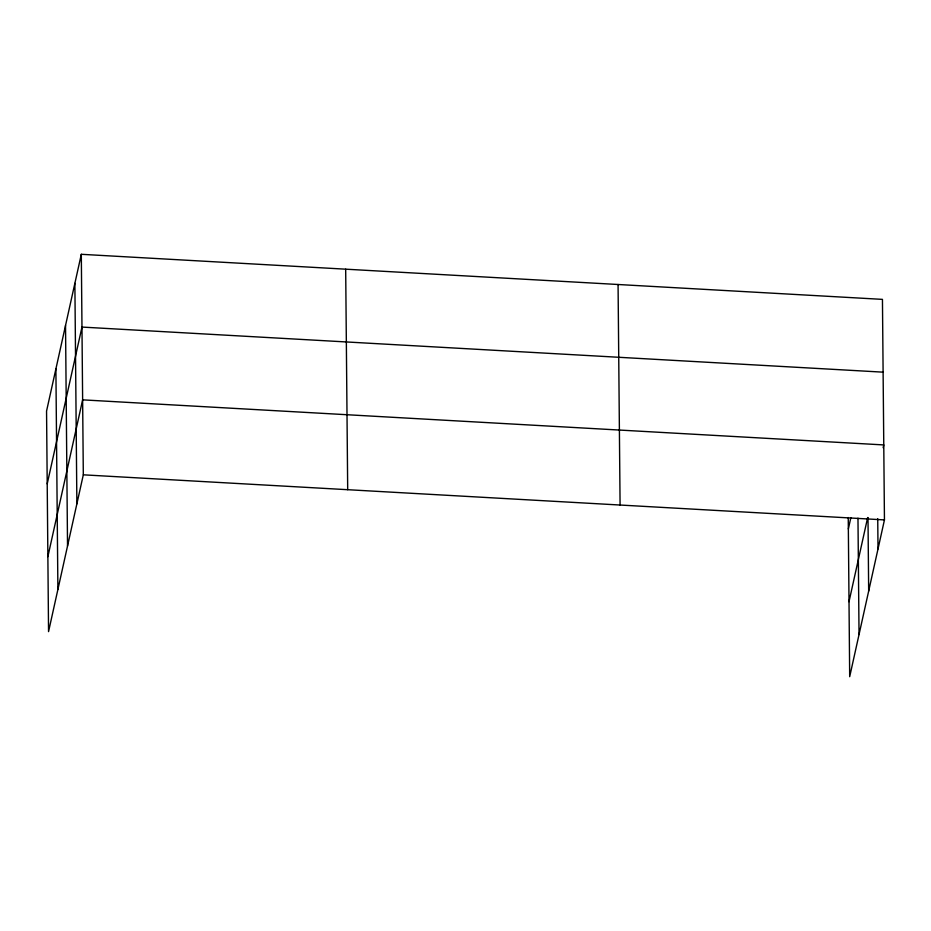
<?xml version="1.0" encoding="UTF-8"?>
<svg xmlns="http://www.w3.org/2000/svg" width="931" height="931" viewBox="0 0 931 931"><rect width="100%" height="100%" fill="white"/><g stroke="black" fill="none" stroke-linecap="round" stroke-linejoin="round"><path stroke-width="1.4" d="M81.311 254.303L46.55 411.095L48.552 631.625L83.313 474.822L81.311 254.303L882.448 299.375L884.45 519.905L849.689 676.697L848.246 517.531M47.213 483.864L81.975 327.072L883.112 372.156M47.877 556.645L82.638 399.853L883.763 444.925L883.158 447.695M848.35 528.948L850.841 517.706M849.002 601.717L867.669 517.531M83.313 474.822L884.45 519.905M877.735 518.672L878.014 548.953M867.995 517.566L868.67 591.104M857.975 518.183L859.034 634.546M618.068 284.502L620.081 505.033M345.68 269.175L347.694 489.706M74.876 283.338L76.877 503.869M65.531 325.501L67.532 546.032M55.895 368.932L57.897 589.463"/></g></svg>
